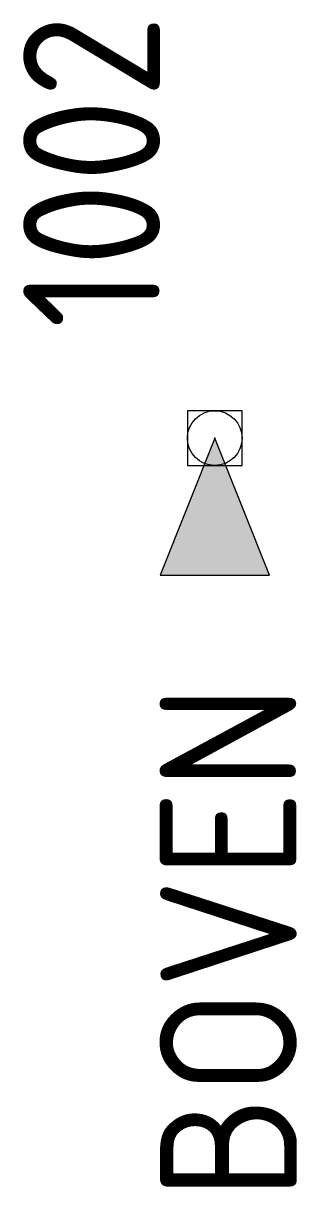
# Model space of a CAD drawing. Extents: x 211.5 to 216.5, y 11.3 to 32.6.
import ezdxf
from ezdxf.enums import TextEntityAlignment as Align

# ---------------------------------------------------------------- set-up
doc = ezdxf.new("R2010")
doc.units = 0
doc.header["$LTSCALE"] = 10
doc.header["$MEASUREMENT"] = 0
doc.header["$PDMODE"] = 96
doc.header["$PDSIZE"] = 1
doc.linetypes.add('1', pattern=[0])
for name, color, linetype in [('153', 2, '1'), ('207', 3, 'CONTINUOUS'), ('54', 4, '1'), ('A', 7, 'CONTINUOUS'), ('C', 7, 'CONTINUOUS')]:
    doc.layers.add(name, color=color, linetype=linetype)
doc.styles.get("Standard").update_dxf_attribs({"font": 'iso8.shx'})

msp = doc.modelspace()

# ---------------------------------------------------------------- linework, layer by layer
at = {"layer": '153'}
msp.add_lwpolyline([(214, 22.5), (216, 22.5), (215, 25), (214, 22.5)], close=True, dxfattribs=at)
msp.add_solid([(214, 22.5), (216, 22.5), (215, 25)], dxfattribs=at)
at = {"layer": 'A', "color": 1}
msp.add_point((215, 25), dxfattribs=at)
at = {"layer": 'C', "color": 1}
msp.add_point((215, 25), dxfattribs=at)

# ---------------------------------------------------------------- texts
at = {"layer": '207'}
msp.add_attdef('BOVEN', text='-', height=2.5, rotation=90, dxfattribs=at).set_placement((216.5, 20.5), align=Align.RIGHT)
at = {"layer": '54'}
msp.add_attdef('1002', (214, 27), 'POT', height=2.5, rotation=90, dxfattribs=at)

doc.saveas('drawing.dxf')
